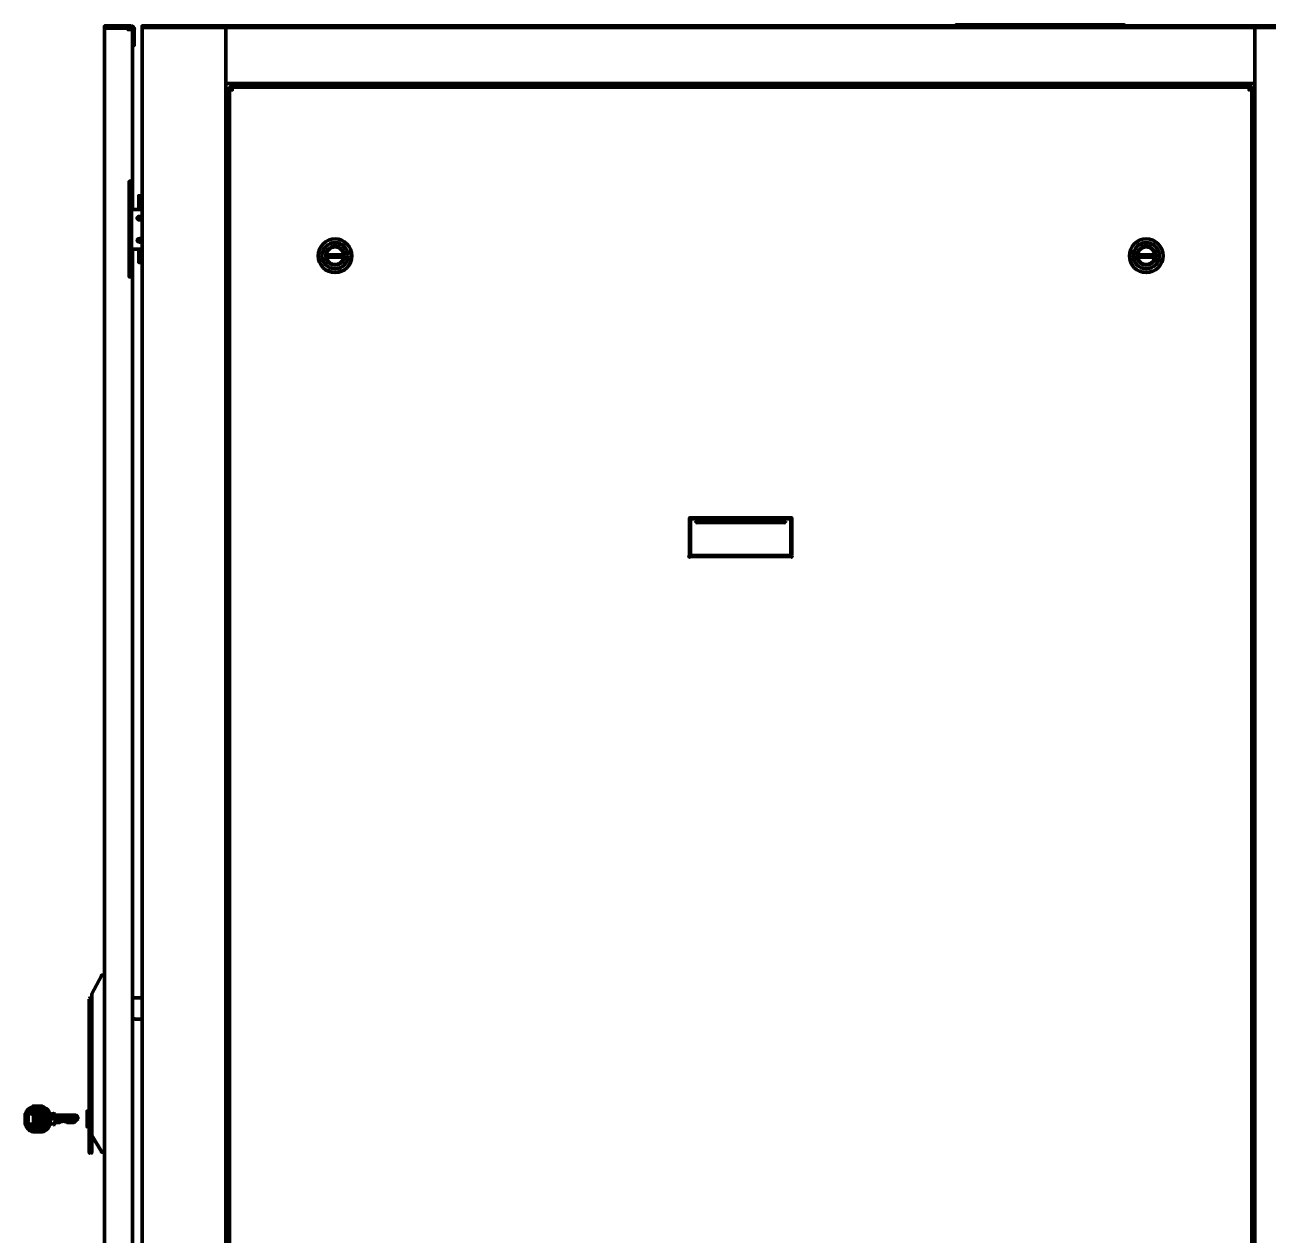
# Model space of a CAD drawing. Header units: millimetres. Extents: x -7 to 162, y -18 to 200.
# Drawn here: x -7.2 to 104.7, y 91.3 to 200.2 of the extents above; entities that cross this region are included whole.
import ezdxf

# ---------------------------------------------------------------- set-up
doc = ezdxf.new("R2010")
doc.units = ezdxf.units.MM
doc.layers.add('PDF_Visible (ANSI)', color=7, linetype='Continuous')
doc.styles.get("Standard").update_dxf_attribs({"font": 'arial.ttf'})
doc.dimstyles.new('ISO-25', dxfattribs={"dimtxt": 2.5, "dimasz": 2.5, "dimexe": 1.25, "dimexo": 0.625, "dimtad": 1, "dimtxsty": 'Standard', "dimcen": 2.5, "dimadec": 0, "dimazin": 0, "dimtfac": 1, "dimtmove": 0, "dimatfit": 3, "dimfxl": 1, "dimarcsym": 0})

# ---------------------------------------------------------------- blocks, each defined once
blk = doc.blocks.new('*D40')
at = {"color": 0, "lineweight": -2}
for p, q in [((76.72, 200.2), (149.44, 200.2)), ((148.19, 195.2), (148.19, 105.83)), ((148.19, 5), (148.19, 99.47)), ((24.92, 0), (149.44, 0))]:
    blk.add_line(p, q, dxfattribs=at)
at = {"color": 0}
for points in [[(149.02, 195.2), (147.36, 195.2), (148.19, 200.2)], [(147.36, 5), (149.02, 5), (148.19, 0)]]:
    blk.add_solid(points, dxfattribs=at)
at = {"layer": 'Defpoints', "color": 0}
for p in [(76.1, 200.2), (24.29, 0), (148.19, 0)]:
    blk.add_point(p, dxfattribs=at)
at = {"color": 0, "insert": (148.19, 102.65), "char_height": 5, "attachment_point": 5, "rotation": 1}
blk.add_mtext('2000 mm', dxfattribs=at)

msp = doc.modelspace()

# ---------------------------------------------------------------- linework, layer by layer
at = {"layer": 'PDF_Visible (ANSI)', "lineweight": 50}
for points in [[(2.261, 200.1), (2.261, 199.908), (0.289, 199.908), (0, 199.908), (0, 200.1), (0.289, 200.1)], [(0.289, 199.908), (0, 199.908), (0, 13.324), (0.289, 13.324), (2.116, 13.324), (2.116, 13.468), (2.213, 13.468), (2.501, 13.468), (2.501, 27.129), (2.213, 27.129), (2.213, 35.739), (2.501, 35.739), (2.501, 177.493), (2.213, 177.493), (2.213, 186.103), (2.501, 186.103), (2.501, 199.763), (2.213, 199.763), (2.116, 199.763), (2.116, 199.908)], [(-7.071, 102.022), (-7.071, 101.974), (-6.975, 101.974), (-6.975, 102.022)], [(-7.071, 101.878), (-7.071, 101.83), (-6.975, 101.83), (-6.975, 101.878)], [(-6.975, 102.263), (-6.975, 102.166), (-6.927, 102.166), (-6.878, 102.166), (-6.878, 102.263)], [(-6.975, 102.118), (-6.975, 102.022), (-6.927, 102.022), (-6.927, 102.118)], [(-6.878, 102.311), (-6.878, 102.263), (-6.83, 102.263), (-6.83, 102.359), (-6.878, 102.359)], [(-6.734, 102.407), (-6.734, 102.359), (-6.83, 102.359), (-6.83, 102.407)], [(-6.734, 102.503), (-6.734, 102.407), (-6.686, 102.407), (-6.686, 102.503)], [(-6.686, 102.215), (-6.686, 102.263), (-6.734, 102.263), (-6.734, 102.215)], [(-6.59, 102.551), (-6.59, 102.503), (-6.686, 102.503), (-6.686, 102.551)], [(-6.59, 102.263), (-6.59, 102.359), (-6.686, 102.359), (-6.686, 102.263)], [(-6.542, 102.359), (-6.542, 102.407), (-6.59, 102.407), (-6.59, 102.359)], [(-6.542, 102.215), (-6.542, 102.263), (-6.59, 102.263), (-6.59, 102.215)], [(-6.446, 102.263), (-6.446, 102.359), (-6.542, 102.359), (-6.542, 102.263)], [(-6.446, 102.118), (-6.446, 102.215), (-6.542, 102.215), (-6.542, 102.118)], [(-6.397, 102.503), (-6.397, 102.407), (-6.446, 102.407), (-6.446, 102.503)], [(-6.397, 102.215), (-6.397, 102.263), (-6.446, 102.263), (-6.446, 102.215)], [(-6.397, 102.07), (-6.397, 102.118), (-6.446, 102.118), (-6.446, 102.07)], [(-6.301, 102.118), (-6.301, 102.215), (-6.397, 102.215), (-6.397, 102.118)], [(-6.397, 101.974), (-6.397, 101.926), (-6.349, 101.926), (-6.301, 101.926), (-6.301, 101.974)], [(-6.301, 102.551), (-6.301, 102.647), (-6.349, 102.647), (-6.349, 102.551)], [(-6.205, 102.503), (-6.205, 102.551), (-6.301, 102.551), (-6.301, 102.503)], [(-6.253, 102.359), (-6.253, 102.263), (-6.301, 102.263), (-6.301, 102.359)], [(-6.301, 102.07), (-6.301, 101.974), (-6.253, 101.974), (-6.253, 102.07)], [(-6.157, 102.263), (-6.157, 102.215), (-6.253, 102.215), (-6.253, 102.263)], [(-6.157, 102.118), (-6.157, 102.07), (-6.253, 102.07), (-6.253, 102.118)], [(-6.205, 101.926), (-6.253, 101.926), (-6.205, 101.878)], [(-6.157, 102.599), (-6.157, 102.647), (-6.205, 102.647), (-6.205, 102.599)], [(-6.157, 102.455), (-6.157, 102.503), (-6.205, 102.503), (-6.205, 102.455)], [(-6.109, 102.215), (-6.109, 102.166), (-6.109, 102.118), (-6.157, 102.118), (-6.157, 102.215)], [(-6.109, 102.07), (-6.157, 102.07), (-6.109, 102.022)], [(-6.109, 101.878), (-6.061, 101.878), (-6.061, 101.83), (-6.109, 101.926), (-6.157, 101.974), (-6.157, 101.926), (-6.109, 101.926)], [(-6.061, 102.215), (-6.109, 102.215), (-6.109, 102.263)], [(-6.013, 102.599), (-6.013, 102.647), (-6.061, 102.647), (-6.061, 102.599)], [(-5.916, 102.503), (-5.916, 102.599), (-6.013, 102.599), (-6.013, 102.503)], [(-5.916, 102.359), (-6.013, 102.359), (-5.965, 102.311), (-5.916, 102.311)], [(-6.013, 102.215), (-6.013, 102.166), (-5.965, 102.166), (-6.013, 102.166)], [(-5.965, 102.07), (-5.965, 102.022), (-5.965, 101.974), (-6.013, 101.974), (-6.013, 102.07)], [(-5.868, 102.118), (-5.868, 102.07), (-5.965, 102.07), (-5.965, 102.166)], [(-5.868, 102.599), (-5.868, 102.647), (-5.916, 102.647), (-5.916, 102.599)], [(-5.772, 102.503), (-5.868, 102.503), (-5.82, 102.503), (-5.82, 102.455), (-5.772, 102.455)], [(-5.772, 102.359), (-5.772, 102.311), (-5.82, 102.311), (-5.868, 102.311), (-5.868, 102.359), (-5.82, 102.359)], [(-5.82, 101.974), (-5.868, 101.974), (-5.868, 102.022), (-5.82, 102.022), (-5.82, 101.926)], [(-5.676, 102.022), (-5.724, 102.022), (-5.724, 102.07), (-5.82, 102.07), (-5.82, 102.022), (-5.724, 102.022), (-5.724, 101.926), (-5.676, 101.926)], [(-5.724, 101.926), (-5.724, 101.878), (-5.82, 101.878), (-5.82, 101.926)], [(-5.724, 102.599), (-5.724, 102.551), (-5.724, 102.503), (-5.772, 102.503), (-5.772, 102.599)], [(-5.58, 102.07), (-5.676, 102.07), (-5.676, 102.166), (-5.724, 102.166), (-5.724, 102.07), (-5.676, 102.07), (-5.676, 102.022), (-5.58, 102.022)], [(-5.676, 101.878), (-5.676, 101.782), (-5.724, 101.782), (-5.724, 101.878)], [(-5.58, 101.926), (-5.58, 101.878), (-5.676, 101.878), (-5.676, 101.926)], [(-5.58, 102.455), (-5.58, 102.551), (-5.628, 102.551), (-5.628, 102.455)], [(-5.532, 102.166), (-5.58, 102.166), (-5.58, 102.215), (-5.628, 102.215), (-5.628, 102.166), (-5.58, 102.166), (-5.58, 102.118), (-5.532, 102.118)], [(-5.484, 102.407), (-5.484, 102.455), (-5.58, 102.455), (-5.58, 102.407)], [(-5.435, 102.263), (-5.484, 102.263), (-5.484, 102.311), (-5.58, 102.311), (-5.58, 102.263), (-5.484, 102.263), (-5.484, 102.166), (-5.435, 102.166)], [(-5.532, 102.022), (-5.532, 101.926), (-5.58, 101.926), (-5.58, 102.022)], [(-5.435, 102.118), (-5.435, 102.022), (-5.532, 102.022), (-5.532, 102.118)], [(-5.339, 102.311), (-5.435, 102.311), (-5.435, 102.407), (-5.484, 102.407), (-5.484, 102.311), (-5.435, 102.311), (-5.435, 102.263), (-5.339, 102.263)], [(-5.291, 102.407), (-5.339, 102.407), (-5.339, 102.455), (-5.435, 102.455), (-5.435, 102.407), (-5.339, 102.407), (-5.339, 102.311), (-5.291, 102.311)], [(-5.339, 102.166), (-5.339, 102.118), (-5.435, 102.118), (-5.435, 102.166)], [(-5.387, 101.974), (-5.387, 101.878), (-5.435, 101.878), (-5.435, 101.926), (-5.435, 101.974)], [(-5.291, 102.022), (-5.291, 101.974), (-5.387, 101.974), (-5.387, 102.022), (-5.339, 102.022)], [(-5.291, 101.878), (-5.291, 101.83), (-5.387, 101.83), (-5.387, 101.878)], [(-5.291, 102.263), (-5.291, 102.166), (-5.339, 102.166), (-5.339, 102.263)], [(-5.195, 102.311), (-5.195, 102.263), (-5.291, 102.263), (-5.291, 102.311)], [(-5.195, 102.166), (-5.195, 102.118), (-5.291, 102.118), (-5.291, 102.166)], [(-5.243, 101.974), (-5.243, 101.878), (-5.291, 101.878), (-5.291, 101.974)], [(-5.147, 101.878), (-5.147, 101.83), (-5.243, 101.83), (-5.243, 101.878)], [(-5.147, 102.263), (-5.147, 102.166), (-5.195, 102.166), (-5.195, 102.263)], [(-5.147, 102.118), (-5.147, 102.022), (-5.195, 102.022), (-5.195, 102.118)], [(-5.051, 102.166), (-5.051, 102.118), (-5.147, 102.118), (-5.147, 102.166)], [(-5.051, 102.022), (-5.051, 101.974), (-5.147, 101.974), (-5.147, 102.022)], [(-5.003, 101.974), (-5.003, 101.878), (-5.051, 101.878), (-5.051, 101.974)], [(-6.927, 101.637), (-6.927, 101.589), (-7.023, 101.589), (-7.023, 101.637), (-6.975, 101.685), (-6.927, 101.685), (-6.975, 101.637)], [(-6.927, 101.493), (-6.927, 101.445), (-7.023, 101.445), (-7.023, 101.493), (-7.023, 101.541), (-6.927, 101.541), (-6.975, 101.493)], [(-6.927, 101.349), (-7.023, 101.349), (-7.023, 101.301), (-6.927, 101.301)], [(-7.023, 101.204), (-7.023, 101.156), (-6.975, 101.156), (-6.927, 101.156), (-6.927, 101.204)], [(-6.927, 101.782), (-6.927, 101.734), (-6.975, 101.734), (-6.975, 101.83), (-6.927, 101.83), (-6.975, 101.782)], [(-6.878, 101.253), (-6.927, 101.253), (-6.878, 101.301), (-6.927, 101.301), (-6.927, 101.204), (-6.878, 101.204)], [(-6.83, 101.012), (-6.83, 100.916), (-6.734, 100.916), (-6.734, 101.012), (-6.782, 101.012)], [(-6.734, 101.06), (-6.734, 101.012), (-6.686, 101.012), (-6.638, 101.012), (-6.638, 101.108), (-6.734, 101.108)], [(-6.734, 100.916), (-6.734, 100.868), (-6.686, 100.868), (-6.686, 100.916)], [(-6.59, 101.156), (-6.59, 101.108), (-6.638, 101.108), (-6.638, 101.156), (-6.638, 101.108)], [(-6.59, 101.108), (-6.59, 101.012), (-6.494, 101.012), (-6.494, 101.108)], [(-6.59, 100.772), (-6.59, 100.723), (-6.542, 100.723), (-6.542, 100.82), (-6.59, 100.82)], [(-6.494, 101.204), (-6.494, 101.156), (-6.542, 101.156)], [(-6.542, 100.868), (-6.542, 100.82), (-6.446, 100.82), (-6.446, 100.868), (-6.494, 100.868)], [(-6.494, 101.156), (-6.494, 101.108), (-6.446, 101.108), (-6.446, 101.156)], [(-6.494, 101.012), (-6.494, 100.964), (-6.446, 100.964), (-6.446, 101.012)], [(-6.446, 101.253), (-6.446, 101.156), (-6.349, 101.156), (-6.349, 101.253)], [(-6.446, 101.108), (-6.446, 101.012), (-6.349, 101.012), (-6.349, 101.108)], [(-6.446, 100.82), (-6.446, 100.723), (-6.397, 100.723), (-6.397, 100.82)], [(-6.397, 101.782), (-6.349, 101.782), (-6.349, 101.685), (-6.397, 101.685), (-6.349, 101.734)], [(-6.349, 101.397), (-6.349, 101.349), (-6.349, 101.301), (-6.397, 101.301)], [(-6.397, 100.868), (-6.397, 100.82), (-6.301, 100.82), (-6.301, 100.868), (-6.349, 100.868)], [(-6.397, 100.723), (-6.397, 100.675), (-6.301, 100.675), (-6.301, 100.723)], [(-6.253, 101.782), (-6.301, 101.782), (-6.301, 101.83), (-6.349, 101.83), (-6.349, 101.782)], [(-6.253, 101.637), (-6.253, 101.685), (-6.349, 101.685), (-6.349, 101.637)], [(-6.349, 101.445), (-6.349, 101.397), (-6.253, 101.397), (-6.253, 101.493), (-6.349, 101.493)], [(-6.349, 101.156), (-6.349, 101.108), (-6.301, 101.108), (-6.301, 101.156)], [(-6.349, 101.012), (-6.349, 100.964), (-6.301, 100.964), (-6.301, 101.012)], [(-6.301, 100.964), (-6.301, 100.868), (-6.205, 100.868), (-6.205, 100.964)], [(-6.205, 101.685), (-6.205, 101.782), (-6.253, 101.782), (-6.253, 101.685)], [(-6.205, 101.541), (-6.205, 101.637), (-6.253, 101.637), (-6.253, 101.541)], [(-6.253, 101.397), (-6.253, 101.349), (-6.205, 101.349), (-6.205, 101.397)], [(-6.253, 100.723), (-6.253, 100.675), (-6.157, 100.675), (-6.157, 100.723), (-6.205, 100.723)], [(-6.109, 101.685), (-6.205, 101.685), (-6.205, 101.637), (-6.157, 101.637), (-6.109, 101.637)], [(-6.061, 101.445), (-6.109, 101.493), (-6.157, 101.541), (-6.205, 101.541), (-6.205, 101.493), (-6.109, 101.493), (-6.109, 101.397), (-6.061, 101.397)], [(-6.157, 101.253), (-6.157, 101.349), (-6.205, 101.349), (-6.205, 101.253)], [(-6.205, 101.156), (-6.205, 101.108), (-6.157, 101.108), (-6.157, 101.204), (-6.205, 101.204)], [(-6.157, 100.964), (-6.157, 101.06), (-6.205, 101.06), (-6.205, 101.012), (-6.205, 100.964)], [(-6.157, 100.82), (-6.205, 100.82), (-6.205, 100.868), (-6.157, 100.868)], [(-6.061, 101.108), (-6.157, 101.108), (-6.109, 101.108), (-6.109, 101.06), (-6.061, 101.06)], [(-6.157, 100.82), (-6.157, 100.723), (-6.109, 100.723), (-6.061, 100.772), (-6.061, 100.82)], [(-6.061, 101.734), (-6.061, 101.685), (-6.109, 101.685), (-6.109, 101.734)], [(-5.965, 101.685), (-6.061, 101.685), (-6.061, 101.637), (-5.965, 101.637)], [(-6.061, 101.397), (-6.061, 101.349), (-5.965, 101.397)], [(-6.013, 100.964), (-6.013, 101.06), (-6.061, 101.06), (-6.061, 100.964)], [(-6.013, 101.108), (-6.013, 101.06), (-5.965, 101.06), (-5.916, 101.06), (-5.916, 101.108), (-5.965, 101.108)], [(-5.916, 100.772), (-6.013, 100.772), (-6.013, 100.82)], [(-5.868, 101.83), (-5.916, 101.83), (-5.965, 101.83), (-5.868, 101.782)], [(-5.965, 101.637), (-5.965, 101.589), (-5.916, 101.589), (-5.916, 101.637)], [(-5.965, 101.493), (-5.965, 101.445), (-5.916, 101.445)], [(-5.916, 100.964), (-5.916, 100.916), (-5.965, 100.916), (-5.965, 100.964)], [(-5.82, 101.685), (-5.82, 101.637), (-5.916, 101.637), (-5.916, 101.685)], [(-5.82, 101.397), (-5.868, 101.397), (-5.916, 101.397)], [(-5.868, 101.012), (-5.868, 100.964), (-5.916, 100.964), (-5.916, 101.06), (-5.868, 101.06)], [(-5.916, 100.772), (-5.916, 100.675), (-5.868, 100.675), (-5.868, 100.772)], [(-5.772, 100.82), (-5.82, 100.82), (-5.82, 100.772), (-5.868, 100.772), (-5.82, 100.772), (-5.772, 100.772)], [(-5.82, 101.782), (-5.82, 101.685), (-5.82, 101.734)], [(-5.772, 101.637), (-5.772, 101.589), (-5.82, 101.589), (-5.82, 101.637)], [(-5.724, 101.397), (-5.772, 101.445), (-5.82, 101.445), (-5.772, 101.445), (-5.772, 101.349), (-5.676, 101.349), (-5.676, 101.445), (-5.724, 101.445)], [(-5.82, 101.349), (-5.772, 101.349), (-5.772, 101.301), (-5.82, 101.301)], [(-5.82, 101.204), (-5.82, 101.156), (-5.82, 101.108), (-5.772, 101.108), (-5.772, 101.204)], [(-5.772, 100.964), (-5.772, 100.916), (-5.82, 100.916), (-5.82, 100.964)], [(-5.724, 101.541), (-5.772, 101.541), (-5.772, 101.589), (-5.676, 101.589), (-5.676, 101.493), (-5.724, 101.493)], [(-5.676, 101.301), (-5.676, 101.204), (-5.772, 101.204), (-5.772, 101.301)], [(-5.676, 101.108), (-5.676, 101.06), (-5.772, 101.06), (-5.772, 101.108)], [(-5.772, 100.916), (-5.772, 100.82), (-5.724, 100.82), (-5.724, 100.916)], [(-5.772, 100.772), (-5.772, 100.675), (-5.724, 100.675), (-5.724, 100.772)], [(-5.724, 100.82), (-5.724, 100.772), (-5.628, 100.772), (-5.628, 100.82)], [(-5.628, 101.493), (-5.628, 101.445), (-5.676, 101.445), (-5.676, 101.493)], [(-5.628, 101.349), (-5.628, 101.301), (-5.676, 101.301), (-5.676, 101.349)], [(-5.628, 101.204), (-5.628, 101.156), (-5.676, 101.156), (-5.676, 101.204)], [(-5.628, 101.06), (-5.628, 101.012), (-5.676, 101.012), (-5.676, 101.06)], [(-5.532, 101.637), (-5.532, 101.589), (-5.628, 101.589), (-5.628, 101.637), (-5.58, 101.637)], [(-5.532, 101.301), (-5.532, 101.204), (-5.628, 101.204), (-5.628, 101.301)], [(-5.532, 101.156), (-5.532, 101.06), (-5.628, 101.06), (-5.628, 101.156)], [(-5.58, 101.012), (-5.58, 100.916), (-5.628, 100.916), (-5.628, 101.012)], [(-5.532, 101.782), (-5.532, 101.734), (-5.58, 101.734), (-5.58, 101.782)], [(-5.484, 100.916), (-5.484, 100.868), (-5.58, 100.868), (-5.58, 100.916)], [(-5.435, 101.734), (-5.435, 101.637), (-5.532, 101.637), (-5.532, 101.734)], [(-5.484, 101.445), (-5.484, 101.349), (-5.532, 101.349), (-5.532, 101.445)], [(-5.484, 101.204), (-5.484, 101.156), (-5.532, 101.156), (-5.532, 101.204)], [(-5.484, 101.06), (-5.484, 101.012), (-5.532, 101.012), (-5.532, 101.06)], [(-5.387, 101.493), (-5.387, 101.445), (-5.484, 101.445), (-5.484, 101.493), (-5.435, 101.493)], [(-5.387, 101.349), (-5.387, 101.301), (-5.484, 101.301), (-5.484, 101.349)], [(-5.387, 101.156), (-5.387, 101.06), (-5.484, 101.06), (-5.484, 101.156)], [(-5.387, 101.012), (-5.387, 100.916), (-5.484, 100.916), (-5.484, 101.012)], [(-5.435, 100.868), (-5.435, 100.772), (-5.484, 100.772), (-5.484, 100.868)], [(-5.387, 101.83), (-5.387, 101.734), (-5.435, 101.734), (-5.435, 101.782), (-5.435, 101.83)], [(-5.387, 101.637), (-5.387, 101.589), (-5.435, 101.589), (-5.435, 101.637)], [(-5.291, 101.589), (-5.291, 101.541), (-5.339, 101.493), (-5.387, 101.493), (-5.387, 101.589)], [(-5.339, 101.445), (-5.339, 101.349), (-5.387, 101.349), (-5.387, 101.445)], [(-5.339, 101.204), (-5.339, 101.156), (-5.387, 101.156), (-5.387, 101.204)], [(-5.339, 101.06), (-5.339, 101.012), (-5.387, 101.012), (-5.387, 101.06)], [(-5.243, 101.156), (-5.243, 101.06), (-5.339, 101.06), (-5.339, 101.156)], [(-5.243, 101.012), (-5.243, 100.916), (-5.339, 100.916), (-5.339, 101.012)], [(-5.243, 101.83), (-5.243, 101.734), (-5.291, 101.734), (-5.291, 101.83)], [(-5.243, 101.685), (-5.243, 101.589), (-5.291, 101.589), (-5.291, 101.637), (-5.291, 101.685)], [(-5.147, 101.734), (-5.147, 101.685), (-5.243, 101.685), (-5.243, 101.734)], [(-5.147, 101.589), (-5.147, 101.541), (-5.243, 101.541), (-5.243, 101.589)], [(-5.099, 101.253), (-5.099, 101.156), (-5.195, 101.156), (-5.195, 101.204), (-5.195, 101.253)], [(-5.099, 101.06), (-5.099, 101.012), (-5.195, 101.012), (-5.195, 101.06)], [(-5.099, 101.83), (-5.099, 101.734), (-5.147, 101.734), (-5.147, 101.83)], [(-5.099, 101.685), (-5.099, 101.589), (-5.147, 101.589), (-5.147, 101.685)], [(-5.099, 101.445), (-5.099, 101.397), (-5.147, 101.397), (-5.147, 101.445)], [(-5.003, 101.734), (-5.003, 101.685), (-5.099, 101.685), (-5.099, 101.734)], [(-5.003, 101.589), (-5.003, 101.541), (-5.099, 101.541), (-5.099, 101.589)], [(-5.051, 101.397), (-5.051, 101.301), (-5.099, 101.301), (-5.099, 101.397)], [(-6.301, 100.675), (-6.301, 100.579), (-6.253, 100.579), (-6.253, 100.675)], [(-6.157, 100.675), (-6.157, 100.579), (-6.109, 100.579), (-6.109, 100.675)], [(-5.724, 100.675), (-5.724, 100.627), (-5.628, 100.627), (-5.628, 100.675)]]:
    msp.add_lwpolyline(points, close=True, dxfattribs=at)
for points in [[(2.261, 200.1), (2.357, 200.1)], [(2.357, 199.908), (2.261, 199.908)], [(2.646, 199.763), (2.646, 198.32), (2.501, 198.32), (2.501, 199.763)], [(103.994, 199.956), (110.825, 199.956), (3.704, 199.956), (3.367, 199.956), (3.367, 200.1), (3.704, 200.1), (110.825, 200.1), (111.209, 200.1), (111.209, 199.956), (110.825, 199.956), (111.209, 199.956), (111.209, 13.18), (110.825, 13.18), (103.994, 13.18), (103.609, 13.18), (103.609, 13.516), (103.609, 17.845), (103.609, 18.23), (103.609, 194.905)], [(10.919, 194.905), (10.919, 18.23), (10.919, 17.845), (10.919, 13.516), (10.919, 13.18), (10.582, 13.18), (3.704, 13.18), (3.367, 13.18), (3.367, 199.956), (3.704, 199.956), (10.582, 199.956)], [(103.609, 199.956), (103.609, 199.571), (103.609, 195.29), (103.609, 194.905), (10.919, 194.905), (10.919, 195.29), (10.919, 199.571), (10.919, 199.956)], [(91.873, 200.1), (91.873, 200.196), (91.199, 200.196), (77.298, 200.196), (76.673, 200.196), (76.673, 200.1)], [(17.942, 194.568), (17.942, 194.905)], [(96.635, 194.905), (96.635, 194.568)], [(103.321, 18.471), (103.321, 194.472), (103.273, 194.424), (103.177, 194.424), (103.128, 194.376), (103.08, 194.328), (103.128, 194.424), (103.177, 194.52), (103.273, 194.568), (103.321, 194.568), (11.256, 194.568), (11.304, 194.568), (11.4, 194.52), (11.448, 194.424), (11.496, 194.328), (11.448, 194.376), (11.4, 194.424), (11.304, 194.424), (11.256, 194.472), (11.256, 18.471)], [(11.256, 194.568), (11.256, 194.472), (11.256, 194.424), (11.352, 194.376), (11.4, 194.376), (11.496, 194.328), (11.448, 194.376), (11.4, 194.424)], [(11.304, 194.472), (11.256, 194.472)], [(11.496, 194.328), (11.496, 194.328)], [(103.177, 194.424), (103.128, 194.376), (103.08, 194.328), (103.177, 194.376), (103.225, 194.376), (103.273, 194.424), (103.321, 194.472)], [(103.08, 194.328), (103.08, 194.328)], [(103.273, 194.472), (103.321, 194.472), (103.321, 194.568)], [(2.357, 184.804), (2.357, 186.103)], [(2.501, 183.553), (2.501, 186.103)], [(2.213, 184.804), (2.453, 184.804), (2.453, 183.601), (2.213, 183.601)], [(3.078, 183.553), (3.078, 183.89), (3.078, 184.515), (3.078, 184.804), (3.367, 184.804)], [(2.213, 183.553), (2.405, 183.553), (2.886, 183.553), (3.223, 183.553), (3.367, 183.553)], [(2.357, 183.553), (2.357, 183.601)], [(2.405, 179.994), (2.405, 183.553)], [(3.078, 183.89), (3.367, 183.89)], [(3.367, 182.88), (3.319, 182.928), (3.271, 182.928), (3.175, 182.928), (3.127, 182.928), (3.03, 182.928), (2.982, 182.88), (2.934, 182.832), (2.934, 182.784), (2.934, 182.736), (2.982, 182.687), (3.03, 182.639), (3.127, 182.639), (3.175, 182.639), (3.271, 182.639), (3.319, 182.639), (3.367, 182.687)], [(3.367, 180.908), (3.319, 180.908), (3.319, 180.956), (3.271, 180.956), (3.175, 180.956), (3.127, 180.908), (3.03, 180.908), (2.982, 180.908), (2.982, 180.86), (2.934, 180.812), (2.934, 180.763), (2.982, 180.715), (2.982, 180.667), (3.03, 180.667), (3.127, 180.619), (3.175, 180.619), (3.271, 180.619), (3.319, 180.619), (3.319, 180.667), (3.367, 180.667)], [(2.213, 178.791), (2.453, 178.791), (2.453, 179.994), (2.213, 179.994), (2.405, 179.994), (2.886, 179.994), (3.223, 179.994), (3.367, 179.994)], [(2.357, 179.994), (2.357, 179.994)], [(2.501, 177.493), (2.501, 179.994)], [(3.367, 178.791), (3.078, 178.791), (3.078, 179.032), (3.078, 179.705), (3.078, 179.994)], [(3.367, 179.705), (3.078, 179.705)], [(20.01, 179.657), (20.01, 179.657)], [(20.01, 179.657), (20.01, 179.657)], [(20.01, 179.128), (20.01, 179.128)], [(20.01, 179.08), (20.01, 179.128)], [(20.01, 179.08), (20.01, 179.08)], [(94.566, 179.657), (94.566, 179.657)], [(94.566, 179.657), (94.566, 179.657)], [(94.566, 179.128), (94.566, 179.08)], [(94.566, 179.128), (94.566, 179.128)], [(94.566, 179.08), (94.566, 179.08)], [(2.357, 177.493), (2.357, 178.791)], [(61.906, 155.607), (61.906, 155.655), (61.906, 155.703), (61.858, 155.751), (61.81, 155.751), (61.81, 155.703), (61.81, 152.384), (52.767, 152.384), (52.767, 155.703), (52.767, 155.751), (52.719, 155.751), (52.671, 155.703), (52.671, 155.655), (52.671, 155.607), (52.671, 155.703), (52.671, 155.751), (52.719, 155.799), (52.767, 155.799)], [(52.671, 155.607), (52.671, 152.384)], [(61.906, 152.384), (61.906, 155.607), (61.906, 155.703), (61.906, 155.751), (61.858, 155.799), (61.81, 155.799), (52.767, 155.799), (52.767, 155.703), (61.81, 155.703), (61.81, 155.799)], [(61.906, 155.703), (61.906, 155.703)], [(53.2, 155.318), (53.248, 155.366), (61.329, 155.366), (61.377, 155.318)], [(52.767, 152.288), (61.81, 152.288)], [(-1.154, 99.617), (-1.154, 100.675), (-1.154, 101.445), (-1.154, 111.594), (-1.154, 112.749), (-1.154, 112.893), (-0.289, 114.528), (-0.289, 114.576), (0, 114.576)], [(-1.395, 98.655), (-1.395, 99.04), (-1.395, 111.594), (-1.395, 112.412)], [(3.367, 112.556), (2.79, 112.556), (2.501, 112.508), (2.742, 112.556), (2.79, 112.556)], [(-1.395, 99.04), (-1.395, 98.992), (-1.347, 99.04), (-1.347, 99.088), (-1.299, 99.232), (-1.299, 99.377), (-1.251, 99.569), (-1.251, 99.713), (-1.251, 111.402), (-1.347, 111.498), (-1.395, 111.594), (-1.154, 111.594)], [(-1.251, 111.402), (-1.154, 111.45)], [(2.501, 110.728), (2.79, 110.632), (3.367, 110.632)], [(2.501, 110.68), (2.742, 110.632), (2.79, 110.632)], [(-7.119, 101.204), (-7.167, 101.204), (-7.167, 102.07), (-7.119, 102.022)], [(-7.071, 102.118), (-7.071, 102.022), (-7.071, 101.974), (-7.071, 101.926), (-7.071, 101.83), (-7.071, 101.782), (-7.071, 101.685), (-7.071, 101.637), (-7.071, 101.541), (-7.071, 101.493), (-7.071, 101.349), (-7.071, 101.204), (-7.023, 101.204), (-7.023, 101.301), (-7.071, 101.301), (-7.071, 101.349), (-7.023, 101.349), (-7.023, 101.445), (-7.071, 101.445), (-7.071, 101.349)], [(-7.071, 101.974), (-7.071, 101.878)], [(-6.975, 102.263), (-6.975, 102.263)], [(-6.349, 101.926), (-6.349, 101.83), (-6.397, 101.83), (-6.397, 101.878), (-6.349, 101.878), (-6.397, 101.926), (-6.446, 101.974), (-6.397, 102.022), (-6.446, 102.022), (-6.494, 102.07), (-6.494, 102.118), (-6.542, 102.07), (-6.59, 102.118), (-6.638, 102.166), (-6.638, 102.118), (-6.686, 102.118), (-6.734, 102.118), (-6.782, 102.118), (-6.83, 102.07), (-6.878, 102.07), (-6.878, 102.022), (-6.927, 101.974), (-6.927, 101.926), (-6.878, 101.878), (-6.927, 101.878), (-6.975, 101.83), (-6.927, 101.83)], [(-6.927, 101.926), (-6.927, 101.878), (-6.975, 101.878), (-6.975, 101.974), (-6.927, 101.974), (-6.927, 102.022), (-6.878, 102.022)], [(-6.878, 102.359), (-6.927, 102.359), (-6.878, 102.311)], [(-6.927, 102.166), (-6.927, 102.118), (-6.83, 102.118), (-6.83, 102.07)], [(-6.927, 101.878), (-6.878, 101.878)], [(-6.349, 102.551), (-6.397, 102.551), (-6.397, 102.503), (-6.301, 102.503), (-6.301, 102.407), (-6.397, 102.407), (-6.397, 102.359), (-6.446, 102.359), (-6.446, 102.407), (-6.542, 102.407), (-6.542, 102.503), (-6.59, 102.503), (-6.59, 102.407), (-6.686, 102.407), (-6.686, 102.359), (-6.734, 102.359), (-6.734, 102.263), (-6.83, 102.263), (-6.83, 102.166), (-6.878, 102.166)], [(-6.83, 102.407), (-6.83, 102.407)], [(-6.83, 102.407), (-6.83, 102.407)], [(-6.686, 102.118), (-6.734, 102.118), (-6.734, 102.166), (-6.83, 102.166), (-6.83, 102.118), (-6.782, 102.118)], [(-6.734, 102.503), (-6.782, 102.503)], [(-6.734, 102.503), (-6.734, 102.503)], [(-6.734, 102.215), (-6.734, 102.166)], [(-6.686, 102.551), (-6.686, 102.551)], [(-6.686, 102.263), (-6.686, 102.263)], [(-6.542, 102.07), (-6.542, 102.118), (-6.59, 102.118), (-6.59, 102.215), (-6.686, 102.215), (-6.686, 102.118), (-6.638, 102.118)], [(-6.686, 102.118), (-6.686, 102.118)], [(-6.59, 102.599), (-6.59, 102.551), (-6.542, 102.551), (-6.494, 102.551), (-6.494, 102.647), (-6.542, 102.647), (-6.494, 102.647), (-6.446, 102.647), (-6.349, 102.647), (-6.349, 102.696)], [(-6.59, 102.359), (-6.59, 102.359)], [(-6.59, 102.215), (-6.59, 102.215)], [(-6.494, 102.551), (-6.446, 102.551), (-6.446, 102.503), (-6.542, 102.503), (-6.542, 102.551)], [(-6.542, 102.263), (-6.542, 102.263)], [(-6.542, 102.118), (-6.542, 102.118)], [(-6.446, 102.022), (-6.446, 102.07), (-6.494, 102.07)], [(-5.628, 102.744), (-5.628, 102.792), (-6.446, 102.792), (-6.446, 102.744)], [(-5.628, 102.647), (-5.628, 102.696), (-5.772, 102.696), (-5.916, 102.696), (-6.061, 102.696), (-6.109, 102.696), (-6.205, 102.696), (-6.253, 102.696), (-6.349, 102.696), (-6.397, 102.696), (-6.446, 102.696), (-6.446, 102.647), (-6.446, 102.551), (-6.397, 102.551)], [(-6.446, 101.974), (-6.397, 101.974), (-6.397, 102.07), (-6.301, 102.07), (-6.301, 102.118), (-6.253, 102.118), (-6.253, 102.215), (-6.301, 102.215), (-6.301, 102.263), (-6.397, 102.263), (-6.397, 102.359), (-6.301, 102.359), (-6.301, 102.407), (-6.253, 102.407)], [(-6.446, 102.215), (-6.446, 102.215)], [(-6.446, 102.07), (-6.446, 102.07)], [(-6.397, 102.118), (-6.397, 102.118)], [(-6.349, 101.926), (-6.397, 101.926), (-6.349, 101.926)], [(-6.205, 102.696), (-6.205, 102.647), (-6.301, 102.647), (-6.301, 102.696)], [(-6.301, 102.647), (-6.301, 102.647)], [(-6.253, 101.926), (-6.301, 101.926), (-6.253, 101.926), (-6.253, 101.974), (-6.157, 101.974), (-6.157, 102.07), (-6.157, 101.974)], [(-6.301, 101.83), (-6.301, 101.878), (-6.301, 101.926)], [(-6.205, 102.455), (-6.253, 102.407), (-6.253, 102.359), (-6.157, 102.359)], [(-6.253, 101.926), (-6.253, 101.926)], [(-6.205, 102.599), (-6.205, 102.551)], [(-6.157, 101.926), (-6.205, 101.926)], [(-6.205, 101.878), (-6.109, 101.878)], [(-6.061, 102.696), (-6.061, 102.647), (-6.157, 102.647), (-6.157, 102.696)], [(-6.157, 102.647), (-6.157, 102.647)], [(-6.157, 102.455), (-6.157, 102.503), (-6.157, 102.599), (-6.061, 102.599), (-6.061, 102.503), (-6.013, 102.503), (-5.916, 102.503)], [(-6.061, 102.503), (-6.157, 102.503), (-6.061, 102.503)], [(-6.157, 102.455), (-6.157, 102.359), (-6.157, 102.455)], [(-6.157, 102.359), (-6.157, 102.359)], [(-6.157, 102.359), (-6.157, 102.263), (-6.157, 102.359)], [(-6.157, 102.263), (-6.157, 102.263)], [(-6.109, 102.263), (-6.157, 102.263)], [(-6.157, 102.07), (-6.157, 102.07)], [(-6.109, 102.166), (-6.013, 102.166), (-6.013, 102.07), (-6.109, 102.07), (-6.109, 102.118)], [(-6.109, 102.022), (-6.061, 101.974)], [(-6.109, 101.926), (-6.109, 101.926)], [(-6.061, 102.503), (-6.013, 102.503)], [(-5.965, 102.311), (-5.916, 102.263), (-5.916, 102.311), (-5.916, 102.359), (-6.013, 102.359), (-6.061, 102.359)], [(-6.013, 102.359), (-6.061, 102.359), (-6.013, 102.359)], [(-6.061, 102.359), (-6.061, 102.359)], [(-6.061, 102.215), (-6.013, 102.215)], [(-6.013, 101.974), (-6.061, 101.974), (-6.013, 101.974)], [(-5.916, 102.696), (-5.916, 102.647), (-6.013, 102.647), (-6.013, 102.696)], [(-6.013, 102.647), (-6.013, 102.647)], [(-6.013, 102.359), (-6.013, 102.359)], [(-6.013, 101.974), (-5.965, 101.974), (-5.868, 101.974)], [(-5.868, 102.118), (-5.82, 102.07), (-5.868, 102.07), (-5.868, 102.022), (-5.965, 102.022)], [(-5.916, 102.599), (-5.916, 102.599)], [(-5.868, 102.503), (-5.916, 102.503), (-5.868, 102.503)], [(-5.916, 102.503), (-5.916, 102.503)], [(-5.916, 102.359), (-5.916, 102.359)], [(-5.868, 102.503), (-5.868, 102.599), (-5.772, 102.599), (-5.772, 102.696), (-5.724, 102.696), (-5.724, 102.599), (-5.628, 102.599), (-5.628, 102.696)], [(-5.772, 102.696), (-5.868, 102.696), (-5.868, 102.647)], [(-5.868, 102.503), (-5.868, 102.503)], [(-5.868, 102.359), (-5.868, 102.359)], [(-5.868, 102.311), (-5.868, 102.359)], [(-5.868, 102.311), (-5.868, 102.263), (-5.868, 102.311)], [(-5.868, 102.263), (-5.82, 102.215)], [(-5.82, 101.926), (-5.82, 101.878), (-5.868, 101.878), (-5.82, 101.878), (-5.82, 101.782), (-5.724, 101.782), (-5.724, 101.734), (-5.676, 101.734), (-5.676, 101.782), (-5.58, 101.782), (-5.58, 101.878), (-5.532, 101.878), (-5.532, 101.926), (-5.435, 101.926)], [(-5.868, 101.83), (-5.868, 101.878)], [(-5.82, 102.359), (-5.82, 102.455)], [(-5.724, 102.407), (-5.628, 102.407), (-5.58, 102.407), (-5.58, 102.311), (-5.628, 102.311), (-5.628, 102.215), (-5.724, 102.215), (-5.724, 102.166), (-5.82, 102.166)], [(-5.82, 102.359), (-5.82, 102.359)], [(-5.772, 102.311), (-5.724, 102.311), (-5.724, 102.215), (-5.82, 102.215), (-5.82, 102.311)], [(-5.82, 102.215), (-5.82, 102.166), (-5.82, 102.215)], [(-5.82, 102.166), (-5.82, 102.07), (-5.82, 102.166)], [(-5.82, 102.07), (-5.82, 102.07)], [(-5.82, 102.022), (-5.82, 102.022)], [(-5.724, 102.503), (-5.724, 102.455), (-5.724, 102.407), (-5.724, 102.359), (-5.772, 102.359), (-5.772, 102.455), (-5.724, 102.455), (-5.628, 102.455), (-5.628, 102.407), (-5.628, 102.311), (-5.724, 102.311), (-5.724, 102.359)], [(-5.724, 102.551), (-5.628, 102.551), (-5.628, 102.599), (-5.58, 102.599), (-5.58, 102.551), (-5.484, 102.551), (-5.484, 102.455), (-5.435, 102.455), (-5.435, 102.551)], [(-5.724, 102.07), (-5.724, 102.07)], [(-5.724, 101.926), (-5.724, 101.926)], [(-5.628, 102.166), (-5.676, 102.166)], [(-5.676, 102.022), (-5.676, 102.022)], [(-5.676, 101.878), (-5.676, 101.878)], [(-5.58, 102.647), (-5.58, 102.599), (-5.484, 102.599), (-5.484, 102.551), (-5.435, 102.551), (-5.387, 102.551)], [(-5.58, 102.263), (-5.58, 102.215)], [(-5.58, 102.07), (-5.58, 102.118)], [(-5.58, 101.926), (-5.58, 101.926)], [(-5.532, 102.166), (-5.484, 102.166)], [(-5.532, 102.022), (-5.532, 102.022)], [(-5.435, 101.782), (-5.532, 101.782), (-5.532, 101.878), (-5.435, 101.878), (-5.435, 101.83)], [(-5.484, 102.311), (-5.484, 102.311)], [(-5.435, 102.407), (-5.435, 102.407)], [(-5.435, 102.263), (-5.435, 102.263)], [(-5.435, 102.118), (-5.435, 102.118)], [(-5.435, 101.974), (-5.435, 102.022), (-5.387, 102.022)], [(-5.387, 102.551), (-5.387, 102.551)], [(-5.243, 102.407), (-5.291, 102.407), (-5.291, 102.455), (-5.339, 102.455), (-5.339, 102.503)], [(-5.339, 102.311), (-5.339, 102.311)], [(-5.339, 102.166), (-5.339, 102.166)], [(-5.339, 102.022), (-5.339, 102.118), (-5.291, 102.118), (-5.291, 102.022), (-5.243, 102.022)], [(-5.291, 102.263), (-5.291, 102.263)], [(-5.195, 102.022), (-5.243, 102.022), (-5.243, 101.974), (-5.147, 101.974), (-5.147, 101.878), (-5.099, 101.878)], [(-5.195, 102.359), (-5.195, 102.359)], [(-5.195, 102.359), (-5.195, 102.311)], [(-5.195, 102.359), (-5.195, 102.359)], [(-5.195, 102.166), (-5.195, 102.166)], [(-5.147, 102.263), (-5.099, 102.263)], [(-5.147, 102.263), (-5.147, 102.263)], [(-5.147, 102.118), (-5.147, 102.118)], [(-5.003, 101.878), (-5.003, 101.83), (-5.099, 101.83), (-5.099, 101.878), (-5.051, 101.878)], [(-5.051, 102.118), (-5.051, 102.07), (-5.003, 102.07), (-5.003, 102.022), (-5.003, 101.878), (-5.003, 101.782), (-5.003, 101.734), (-5.003, 101.637), (-5.003, 101.589), (-5.003, 101.493), (-5.003, 101.445), (-5.003, 101.349), (-5.003, 101.253), (-5.003, 101.204)], [(-5.051, 102.07), (-5.051, 102.022)], [(-5.003, 101.974), (-5.003, 101.974)], [(-4.906, 102.07), (-4.954, 102.022)], [(-4.618, 102.118), (-4.906, 102.07), (-4.906, 101.204), (-4.618, 101.156)], [(-4.57, 102.07), (-4.57, 101.974), (-2.597, 101.974), (-2.453, 101.83), (-4.906, 101.83)], [(-1.587, 100.916), (-1.587, 102.359)], [(-1.395, 102.359), (-1.539, 102.359)], [(-1.203, 102.166), (-1.154, 102.215)], [(-7.071, 101.83), (-7.071, 101.734)], [(-6.975, 101.685), (-6.975, 101.734), (-7.071, 101.734), (-7.071, 101.637), (-7.071, 101.589)], [(-7.071, 101.637), (-7.023, 101.637)], [(-7.023, 101.541), (-7.023, 101.589), (-7.071, 101.589), (-7.071, 101.493), (-7.071, 101.445)], [(-7.071, 101.493), (-7.023, 101.493)], [(-7.071, 101.204), (-7.071, 101.204)], [(-7.071, 101.156), (-7.023, 101.156), (-7.023, 101.108)], [(-7.023, 101.06), (-6.975, 101.06), (-6.975, 101.012), (-6.878, 101.012), (-6.878, 101.06), (-6.782, 101.06), (-6.782, 101.012)], [(-6.975, 101.685), (-6.927, 101.685), (-6.975, 101.685)], [(-6.975, 101.541), (-6.927, 101.541), (-6.975, 101.541)], [(-6.975, 101.156), (-6.975, 101.06), (-6.878, 101.06), (-6.878, 101.156), (-6.927, 101.156)], [(-6.975, 100.964), (-6.975, 101.012)], [(-6.927, 101.83), (-6.927, 101.83)], [(-6.927, 101.734), (-6.927, 101.782)], [(-6.927, 101.734), (-6.927, 101.685), (-6.927, 101.734)], [(-6.927, 101.589), (-6.927, 101.637)], [(-6.927, 101.589), (-6.927, 101.541), (-6.927, 101.589)], [(-6.927, 101.445), (-6.927, 101.493)], [(-6.927, 101.445), (-6.927, 101.397), (-6.927, 101.445)], [(-6.927, 101.397), (-6.927, 101.397)], [(-6.927, 101.397), (-6.927, 101.349), (-6.878, 101.301)], [(-6.927, 100.916), (-6.878, 100.916)], [(-6.878, 101.397), (-6.878, 101.83)], [(-6.878, 101.204), (-6.878, 101.156), (-6.782, 101.156), (-6.782, 101.204), (-6.83, 101.204), (-6.83, 101.253), (-6.878, 101.253), (-6.83, 101.253)], [(-6.83, 101.012), (-6.878, 101.012), (-6.878, 100.916), (-6.83, 100.916), (-6.83, 100.868), (-6.83, 100.82)], [(-6.782, 100.772), (-6.734, 100.772), (-6.734, 100.868), (-6.83, 100.868)], [(-6.782, 101.204), (-6.734, 101.156), (-6.686, 101.108), (-6.686, 101.156)], [(-6.734, 101.108), (-6.734, 101.156), (-6.782, 101.156), (-6.782, 101.06), (-6.734, 101.06)], [(-6.734, 101.156), (-6.734, 101.156)], [(-6.59, 100.675), (-6.59, 100.723), (-6.686, 100.723), (-6.686, 100.772), (-6.734, 100.772)], [(-6.638, 101.156), (-6.686, 101.156), (-6.638, 101.156)], [(-6.686, 101.012), (-6.686, 100.916), (-6.59, 100.916), (-6.59, 100.964), (-6.59, 101.012), (-6.638, 101.012)], [(-6.59, 100.82), (-6.59, 100.868), (-6.686, 100.868), (-6.686, 100.772), (-6.59, 100.772)], [(-6.686, 100.723), (-6.686, 100.723)], [(-6.638, 101.156), (-6.638, 101.156)], [(-6.59, 101.156), (-6.542, 101.156)], [(-6.494, 100.868), (-6.494, 100.964), (-6.59, 100.964)], [(-6.59, 100.916), (-6.59, 100.868), (-6.542, 100.868)], [(-6.446, 100.675), (-6.446, 100.723), (-6.542, 100.723), (-6.542, 100.627), (-6.446, 100.627)], [(-6.494, 101.204), (-6.446, 101.204), (-6.446, 101.253), (-6.397, 101.301)], [(-6.446, 101.253), (-6.446, 101.253)], [(-6.349, 100.868), (-6.349, 100.964), (-6.446, 100.964), (-6.446, 100.868), (-6.397, 100.868)], [(-6.397, 101.83), (-6.397, 101.83)], [(-6.397, 101.83), (-6.397, 101.83)], [(-6.397, 101.782), (-6.349, 101.83), (-6.397, 101.83), (-6.397, 101.397)], [(-6.061, 101.349), (-6.109, 101.349), (-6.109, 101.397), (-6.205, 101.397), (-6.205, 101.493), (-6.253, 101.493), (-6.253, 101.541), (-6.349, 101.541), (-6.349, 101.637), (-6.397, 101.637), (-6.349, 101.685), (-6.397, 101.685)], [(-6.397, 101.541), (-6.349, 101.541), (-6.397, 101.637)], [(-6.349, 101.445), (-6.397, 101.445), (-6.349, 101.541), (-6.349, 101.493)], [(-6.349, 101.541), (-6.397, 101.541), (-6.349, 101.541)], [(-6.349, 101.397), (-6.397, 101.445)], [(-6.349, 101.782), (-6.349, 101.782)], [(-6.349, 101.301), (-6.349, 101.253), (-6.301, 101.253), (-6.253, 101.253), (-6.253, 101.349), (-6.349, 101.349)], [(-6.301, 101.253), (-6.301, 101.156), (-6.205, 101.156)], [(-6.205, 101.06), (-6.205, 101.108), (-6.301, 101.108), (-6.301, 101.012), (-6.205, 101.012)], [(-6.205, 100.723), (-6.205, 100.82), (-6.301, 100.82), (-6.301, 100.723), (-6.253, 100.723)], [(-6.253, 101.782), (-6.205, 101.782), (-6.109, 101.734)], [(-6.253, 101.685), (-6.253, 101.685)], [(-6.205, 101.204), (-6.205, 101.253), (-6.253, 101.253)], [(-6.205, 101.637), (-6.205, 101.637)], [(-6.157, 101.541), (-6.157, 101.637)], [(-6.109, 101.349), (-6.157, 101.349)], [(-6.157, 101.204), (-6.157, 101.253)], [(-6.061, 101.204), (-6.157, 101.204), (-6.061, 101.204)], [(-6.157, 101.108), (-6.157, 101.108)], [(-6.157, 101.108), (-6.157, 101.06)], [(-6.157, 101.108), (-6.157, 101.108)], [(-6.157, 100.868), (-6.157, 100.964)], [(-6.157, 100.82), (-6.061, 100.82), (-6.013, 100.82)], [(-6.109, 101.685), (-6.109, 101.685)], [(-6.109, 101.637), (-6.061, 101.637), (-5.965, 101.589)], [(-6.109, 101.493), (-6.109, 101.493)], [(-6.109, 100.964), (-6.109, 101.06)], [(-6.061, 100.964), (-6.109, 100.964), (-6.061, 100.964)], [(-6.109, 100.964), (-6.109, 100.964)], [(-6.109, 100.723), (-6.109, 100.675), (-6.013, 100.675), (-6.013, 100.772), (-6.061, 100.772)], [(-6.061, 101.734), (-5.965, 101.685), (-5.916, 101.685)], [(-6.061, 101.637), (-6.061, 101.637)], [(-6.061, 101.445), (-5.965, 101.397)], [(-6.013, 101.108), (-6.061, 101.108), (-6.061, 101.204), (-6.013, 101.204), (-5.965, 101.204), (-5.965, 101.108)], [(-6.061, 101.204), (-6.013, 101.204)], [(-6.061, 100.964), (-6.013, 100.916), (-6.013, 100.964)], [(-6.061, 100.82), (-6.061, 100.82)], [(-6.013, 101.493), (-6.013, 101.493)], [(-5.965, 101.445), (-6.013, 101.493), (-5.965, 101.493)], [(-6.013, 101.06), (-6.013, 101.06)], [(-5.916, 101.397), (-5.965, 101.397), (-5.916, 101.397)], [(-5.965, 101.204), (-5.916, 101.156)], [(-5.965, 100.964), (-5.965, 101.06)], [(-5.916, 101.637), (-5.916, 101.637)], [(-5.916, 101.589), (-5.82, 101.541)], [(-5.82, 101.349), (-5.82, 101.397), (-5.82, 101.445), (-5.916, 101.445), (-5.916, 101.397)], [(-5.916, 101.301), (-5.916, 101.301)], [(-5.82, 101.204), (-5.82, 101.253), (-5.82, 101.301), (-5.916, 101.301), (-5.868, 101.253)], [(-5.868, 101.108), (-5.916, 101.108), (-5.916, 101.156), (-5.82, 101.156)], [(-5.868, 100.916), (-5.916, 100.916), (-5.868, 100.916)], [(-5.916, 100.916), (-5.916, 100.916)], [(-5.916, 100.772), (-5.868, 100.772)], [(-5.868, 101.782), (-5.82, 101.782)], [(-5.82, 101.253), (-5.868, 101.253), (-5.82, 101.253)], [(-5.82, 101.108), (-5.868, 101.108), (-5.868, 101.06), (-5.772, 101.06), (-5.772, 100.964), (-5.724, 100.964), (-5.676, 101.012)], [(-5.82, 100.964), (-5.82, 101.012), (-5.868, 101.012)], [(-5.868, 100.916), (-5.868, 100.964)], [(-5.724, 101.637), (-5.724, 101.734), (-5.82, 101.734)], [(-5.82, 101.685), (-5.82, 101.685)], [(-5.82, 101.589), (-5.82, 101.541), (-5.772, 101.541)], [(-5.82, 101.541), (-5.82, 101.541)], [(-5.82, 101.253), (-5.82, 101.253)], [(-5.82, 100.82), (-5.82, 100.916)], [(-5.82, 100.772), (-5.82, 100.772)], [(-5.82, 100.772), (-5.82, 100.772)], [(-5.243, 100.868), (-5.291, 100.868), (-5.243, 100.82), (-5.243, 100.868), (-5.243, 100.916), (-5.195, 100.916), (-5.195, 101.012), (-5.243, 101.012), (-5.243, 101.06), (-5.195, 101.06), (-5.195, 101.156), (-5.243, 101.156), (-5.243, 101.204), (-5.339, 101.204), (-5.339, 101.301), (-5.387, 101.301), (-5.387, 101.204), (-5.484, 101.204), (-5.484, 101.301), (-5.532, 101.301), (-5.532, 101.349), (-5.628, 101.349), (-5.628, 101.445), (-5.532, 101.445), (-5.532, 101.493), (-5.628, 101.493), (-5.628, 101.589), (-5.676, 101.589), (-5.676, 101.637), (-5.724, 101.637), (-5.772, 101.637)], [(-5.772, 101.445), (-5.772, 101.445)], [(-5.772, 101.349), (-5.772, 101.349)], [(-5.772, 101.204), (-5.772, 101.204)], [(-5.724, 101.445), (-5.724, 101.493)], [(-5.724, 100.964), (-5.724, 100.916), (-5.628, 100.916), (-5.628, 100.82), (-5.58, 100.82)], [(-5.628, 101.637), (-5.676, 101.637), (-5.676, 101.734), (-5.58, 101.734), (-5.58, 101.637)], [(-5.676, 101.445), (-5.676, 101.445)], [(-5.676, 101.301), (-5.676, 101.301)], [(-5.676, 101.156), (-5.676, 101.108)], [(-5.628, 101.204), (-5.628, 101.204)], [(-5.628, 101.06), (-5.628, 101.06)], [(-5.58, 100.723), (-5.58, 100.772), (-5.628, 100.772), (-5.628, 100.675), (-5.58, 100.675)], [(-5.532, 101.012), (-5.58, 101.012)], [(-5.58, 100.868), (-5.58, 100.82), (-5.58, 100.772), (-5.484, 100.772), (-5.484, 100.723), (-5.435, 100.723)], [(-5.484, 100.675), (-5.484, 100.723), (-5.58, 100.723), (-5.58, 100.675), (-5.58, 100.627), (-5.532, 100.627)], [(-5.484, 101.493), (-5.532, 101.493), (-5.532, 101.589), (-5.435, 101.589), (-5.435, 101.493)], [(-5.532, 101.156), (-5.532, 101.156)], [(-5.484, 101.06), (-5.484, 101.06)], [(-5.484, 100.916), (-5.484, 100.916)], [(-5.435, 100.675), (-5.435, 100.723), (-5.435, 100.772), (-5.339, 100.772), (-5.339, 100.868), (-5.387, 100.868), (-5.435, 100.868)], [(-5.291, 101.637), (-5.387, 101.637), (-5.387, 101.734), (-5.291, 101.734), (-5.291, 101.685)], [(-5.387, 101.156), (-5.387, 101.156)], [(-5.387, 101.012), (-5.387, 101.012)], [(-5.387, 100.868), (-5.387, 100.916), (-5.339, 100.916), (-5.339, 100.868), (-5.291, 100.868)], [(-5.291, 101.541), (-5.243, 101.541), (-5.243, 101.445), (-5.339, 101.445), (-5.339, 101.493)], [(-5.195, 101.349), (-5.243, 101.349), (-5.339, 101.349), (-5.339, 101.301), (-5.243, 101.301), (-5.243, 101.349), (-5.243, 101.445), (-5.147, 101.445), (-5.147, 101.541), (-5.099, 101.541), (-5.099, 101.445), (-5.003, 101.445), (-5.003, 101.397), (-5.051, 101.397)], [(-5.339, 101.06), (-5.339, 101.06)], [(-5.339, 100.772), (-5.339, 100.772)], [(-5.195, 101.204), (-5.243, 101.204), (-5.243, 101.301), (-5.195, 101.301), (-5.195, 101.253)], [(-5.147, 101.397), (-5.195, 101.349), (-5.195, 101.301), (-5.099, 101.301), (-5.099, 101.253), (-5.051, 101.253), (-5.051, 101.301), (-5.003, 101.301)], [(-5.195, 100.916), (-5.195, 100.916)], [(-5.099, 101.012), (-5.099, 101.012)], [(-5.051, 101.156), (-5.051, 101.253), (-5.003, 101.253)], [(-5.003, 101.734), (-5.003, 101.83)], [(-5.003, 101.685), (-5.003, 101.685)], [(-5.003, 101.589), (-5.003, 101.685)], [(-5.003, 101.541), (-5.003, 101.445)], [(-4.906, 101.204), (-4.954, 101.204)], [(-4.57, 101.204), (-4.57, 101.301), (-4.089, 101.301), (-3.992, 101.397), (-3.848, 101.397), (-3.8, 101.445), (-3.656, 101.445), (-3.608, 101.397), (-3.415, 101.397), (-3.367, 101.301), (-2.79, 101.301), (-2.453, 101.637), (-4.906, 101.637)], [(-2.453, 101.782), (-2.453, 101.83)], [(-1.395, 100.916), (-1.539, 100.916)], [(-6.59, 100.627), (-6.542, 100.627)], [(-6.494, 100.579), (-6.446, 100.579), (-6.301, 100.579), (-6.157, 100.579), (-6.013, 100.579), (-5.868, 100.579), (-5.82, 100.579), (-5.772, 100.579), (-5.676, 100.579), (-5.628, 100.579), (-5.628, 100.627), (-5.58, 100.627)], [(-6.446, 100.579), (-6.446, 100.627), (-6.446, 100.675), (-6.397, 100.675), (-6.397, 100.579), (-6.301, 100.579)], [(-5.628, 100.531), (-5.628, 100.483), (-6.446, 100.483), (-6.446, 100.531)], [(-6.253, 100.579), (-6.253, 100.579)], [(-6.157, 100.579), (-6.253, 100.579)], [(-6.109, 100.579), (-6.109, 100.579)], [(-6.013, 100.579), (-6.109, 100.579)], [(-5.868, 100.579), (-5.868, 100.627), (-5.916, 100.627), (-5.965, 100.579), (-6.013, 100.579), (-6.013, 100.675), (-5.916, 100.675), (-5.916, 100.627)], [(-5.965, 100.579), (-5.965, 100.579)], [(-5.772, 100.627), (-5.772, 100.675), (-5.868, 100.675), (-5.868, 100.627), (-5.82, 100.627)], [(-5.82, 100.579), (-5.82, 100.627), (-5.772, 100.627), (-5.724, 100.627), (-5.724, 100.579)], [(-5.58, 100.627), (-5.58, 100.627)], [(-1.251, 99.713), (-1.251, 99.665), (-1.203, 99.617), (-1.154, 99.617), (-1.154, 98.655)], [(-1.154, 100.146), (-0.289, 98.703), (-0.289, 98.655), (0, 98.655)], [(-1.347, 98.607), (-1.203, 98.607)]]:
    msp.add_lwpolyline(points, dxfattribs=at)
for points in [[(19.962, 179.513), (19.962, 179.465), (21.549, 179.465), (21.549, 179.513, 0.8588944)], [(94.615, 179.513), (94.615, 179.465), (93.027, 179.465), (93.027, 179.513, -0.8588944)]]:
    msp.add_lwpolyline(points, format="xyb", close=True, dxfattribs=at)
for points in [[(19.966, 179.472, 0.0504402), (19.962, 179.32), (19.962, 179.272), (21.549, 179.272), (21.549, 179.32, 0.0504402), (21.545, 179.472)], [(94.611, 179.472, -0.0504402), (94.615, 179.32), (94.615, 179.272), (93.027, 179.272), (93.027, 179.32, -0.0504402), (93.031, 179.472)], [(-7.092, 102.019, -0.0127628), (-7.071, 102.07), (-7.071, 102.118), (-6.975, 102.118), (-6.975, 102.166), (-7.023, 102.166)], [(-6.519, 102.636, 0.0255476), (-6.621, 102.581, 0.0249061), (-6.714, 102.518, 0.0234445), (-6.796, 102.451, 0.0233498), (-6.871, 102.376, 0.0245772), (-6.941, 102.291, 0.0249061), (-7.004, 102.197, 0.0255476), (-7.059, 102.096)], [(-4.993, 102.047, 0.0187234), (-5.028, 102.124, 0.0230639), (-5.08, 102.215, 0.0225871), (-5.138, 102.299, 0.0223182), (-5.203, 102.376, 0.0222329), (-5.274, 102.447, 0.0223182), (-5.351, 102.512, 0.0225871), (-5.435, 102.57, 0.0230639), (-5.526, 102.622, 0.0187234), (-5.603, 102.657)], [(-7.08, 101.179, 0.0187234), (-7.045, 101.102, 0.0230639), (-6.994, 101.012, 0.0225871), (-6.935, 100.928, 0.0223182), (-6.871, 100.85, 0.0222329), (-6.8, 100.779, 0.0223182), (-6.722, 100.715, 0.0225871), (-6.638, 100.656, 0.0230639), (-6.548, 100.605, 0.0187234), (-6.471, 100.57)], [(-5.554, 100.591, 0.0255476), (-5.453, 100.645, 0.0249061), (-5.359, 100.708, 0.0245772), (-5.274, 100.779, 0.0233498), (-5.199, 100.854, 0.0234445), (-5.132, 100.936, 0.0249061), (-5.069, 101.029, 0.0255476), (-5.014, 101.131)], [(-5.051, 101.06), (-5.099, 101.06), (-5.099, 101.156), (-5.051, 101.156), (-5.003, 101.156, 0.0127628), (-4.982, 101.207)]]:
    msp.add_lwpolyline(points, format="xyb", dxfattribs=at)
for centre, radius in [((20.756, 179.393), 1.515), ((20.756, 179.393), 1.178), ((20.756, 179.393), 0.842), ((20.756, 179.393), 0.794), ((93.821, 179.393), 1.515), ((93.821, 179.393), 1.178), ((93.821, 179.393), 0.842), ((93.821, 179.393), 0.794)]:
    msp.add_circle(centre, radius, dxfattribs=at)
for centre, radius, start, end in [((2.381, 199.787), 0.313, 359.99408, 89.99368), ((2.381, 199.787), 0.168, 0.00223, 89.99777), ((20.756, 179.393), 0.794, 188.67863, 351.31502), ((93.821, 179.393), 0.794, 188.67863, 351.31502), ((52.743, 152.36), 0.12, 179.99358, 269.99418), ((61.834, 152.36), 0.12, 269.99358, 359.99418), ((-0.649, 111.618), 1.131, 118.68555, 132.49381), ((-6.037, 101.613), 1.227, 110.14933, 159.84029), ((-6.662, 101.854), 0.265, 0.00332, 179.99471), ((-6.037, 101.614), 1.129, 111.03699, 113.96185), ((-6.037, 101.613), 1.227, 20.15404, 69.845), ((-4.594, 102.046), 0.0722, 0.00836, 99.23359), ((-1.563, 102.335), 0.024, 89.99644, 180.00356), ((-6.037, 101.613), 1.227, 200.14933, 249.84029), ((-6.134, 101.576), 1.026, 201.02843, 201.45224), ((-6.662, 101.421), 0.265, 179.99414, 359.98902), ((-6.037, 101.613), 1.227, 290.14933, 339.84029), ((-4.594, 101.18), 0.0722, 260.76566, 359.99037), ((-2.525, 101.709), 0.12, 312.42844, 46.47568), ((-1.563, 100.94), 0.024, 179.99032, 269.99744), ((-6.049, 101.581), 1.096, 248.57621, 248.95579), ((-6.036, 101.612), 1.129, 291.03228, 293.95714), ((-1.323, 98.631), 0.0722, 179.99303, 269.99473), ((-1.227, 98.631), 0.0722, 269.99303, 359.99473)]:
    msp.add_arc(centre, radius, start, end, dxfattribs=at)

# ---------------------------------------------------------------- dimensions: what is measured, and where the dimension line sits
dim = msp.add_linear_dim(base=(148.191, 0), p1=(76.096, 200.196), p2=(24.291, 0), angle=270, text='2000 mm', dimstyle='ISO-25', override={"dimtxt": 5, "dimasz": 5})
dim.commit()
dim.dimension.update_dxf_attribs({"geometry": '*D40', "text_midpoint": (148.191, 102.65), "dimtype": 160, "text_rotation": 1})

doc.saveas('drawing.dxf')
